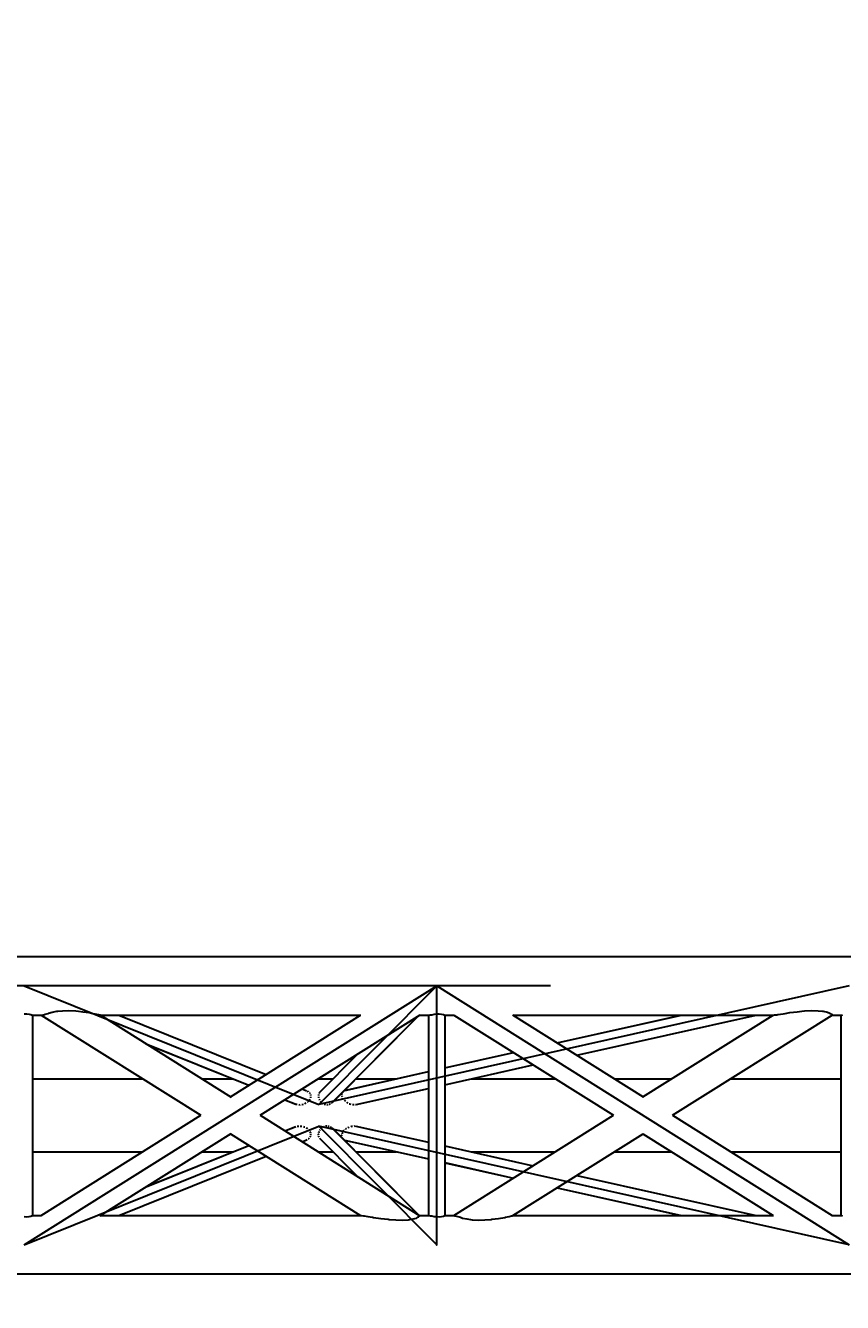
# Model space of a CAD drawing. Header units: millimetres. Extents: x 150209.93 to 150215.05, y 136675.65 to 136679.93.
# Drawn here: x 150214.1946 to 150214.3082, y 136677.7688 to 136677.9464 of the extents above; entities that cross this region are included whole.
import ezdxf

# ---------------------------------------------------------------- set-up
doc = ezdxf.new("R2010")
doc.units = ezdxf.units.MM
doc.header["$LTSCALE"] = 0.25
doc.linetypes.add('CENTER', pattern=[50.8, 31.75, -6.35, 6.35, -6.35])
doc.linetypes.add('XKITLINE00', pattern=[0])
doc.styles.add('ROMANS', font='romans.shx')
doc.dimstyles.new('MD300', dxfattribs={"dimtxt": 2.5, "dimasz": 2.5, "dimexe": 1, "dimexo": 1, "dimgap": 0.5, "dimtad": 1, "dimdec": 1, "dimlfac": 50, "dimrnd": 0.5, "dimdsep": 46, "dimtxsty": 'ROMANS', "dimcen": 1, "dimclrd": 146, "dimclre": 146, "dimclrt": 30, "dimadec": 1, "dimazin": 2, "dimtfac": 1, "dimtdec": 1, "dimtmove": 0, "dimatfit": 1, "dimfxl": 1, "dimtolj": 1, "dimtzin": 0, "dimlwd": -1, "dimlwe": -1, "dimarcsym": 0})

# ---------------------------------------------------------------- blocks, each defined once
blk = doc.blocks.new('çatıı')
at = {"color": 8, "linetype": 'XKITLINE00'}
for p, q in [((26261.35, 10930.57), (27695.34, 10930.57)), ((26346.23, 10891.25), (26348.81, 10892.01)), ((26348.81, 10892.01), (26352.21, 10892.57)), ((26352.21, 10892.57), (26352.72, 10892.61)), ((26352.72, 10892.61), (26356.04, 10893.02)), ((26356.04, 10893.02), (26360.49, 10893.12)), ((26360.49, 10893.12), (26365.37, 10892.83)), ((26365.37, 10892.83), (26367.11, 10892.61)), ((26367.11, 10892.61), (26370.19, 10892.32)), ((26370.19, 10892.32), (26374.65, 10891.66)), ((26374.65, 10891.66), (26377.24, 10891.1)), ((26858.54, 10891.1), (26861.69, 10891.66)), ((26861.69, 10891.66), (26866.81, 10892.32)), ((26866.81, 10892.32), (26870.19, 10892.61)), ((26870.19, 10892.61), (26872.08, 10892.83)), ((26872.08, 10892.83), (26877.14, 10893.12)), ((26877.14, 10893.12), (26881.53, 10893.02)), ((26881.53, 10893.02), (26884.57, 10892.61)), ((26884.57, 10892.61), (26885.04, 10892.57)), ((26885.04, 10892.57), (26887.88, 10892.01)), ((26887.88, 10892.01), (26889.7, 10891.25)), ((26329.46, 10890.72), (26331.22, 10890.76)), ((26331.22, 10890.76), (26332.81, 10890.65)), ((26332.81, 10890.65), (26334.07, 10890.4)), ((26334.07, 10890.4), (26334.55, 10890.18)), ((26334.55, 10890.18), (26334.88, 10890.14)), ((26334.88, 10890.14), (26335.16, 10889.99)), ((26335.16, 10890.09), (26335.16, 10750.46)), ((26335.16, 10889.99), (26335.16, 10750.56)), ((26335.16, 10889.97), (26341.84, 10889.97)), ((26341.23, 10889.97), (26452.28, 10820.27)), ((26341.32, 10889.97), (26341.62, 10889.87)), ((26341.62, 10889.93), (26342.61, 10890.14)), ((26341.62, 10889.93), (26341.62, 10889.87)), ((26342.61, 10890.14), (26343.06, 10890.18)), ((26343.06, 10890.18), (26344.07, 10890.65)), ((26344.07, 10890.65), (26345.98, 10891.1)), ((26345.98, 10891.1), (26346.23, 10891.25)), ((26377.24, 10891.1), (26378.43, 10890.93)), ((26378.43, 10890.93), (26381.05, 10890.36)), ((26381.05, 10890.36), (26381.53, 10890.18)), ((26381.53, 10890.18), (26382.29, 10890.04)), ((26382.29, 10890.04), (26473.35, 10832.88)), ((26382.38, 10889.97), (26563.57, 10889.97)), ((26395.13, 10889.97), (26497.59, 10848.71)), ((26472.86, 10833.19), (26563.33, 10889.97)), ((26493.44, 10820.27), (26604.75, 10890.14)), ((26603.35, 10889.26), (26543.21, 10828.7)), ((26603.43, 10889.31), (26544.04, 10829.51)), ((26604.49, 10889.97), (26610.77, 10889.97)), ((26610.56, 10889.97), (26610.56, 10750.57)), ((26610.56, 10889.97), (26610.56, 10750.57)), ((26610.59, 10889.97), (26610.77, 10889.87)), ((26610.77, 10889.87), (26610.84, 10889.91)), ((26610.84, 10889.91), (26611.65, 10890.07)), ((26611.65, 10890.07), (26612.78, 10890.18)), ((26612.78, 10890.18), (26612.91, 10890.23)), ((26612.91, 10890.23), (26614.5, 10890.54)), ((26614.5, 10890.54), (26616.26, 10890.72)), ((26616.26, 10890.72), (26618.02, 10890.76)), ((26618.02, 10890.76), (26619.61, 10890.65)), ((26619.61, 10890.65), (26620.87, 10890.4)), ((26620.87, 10890.4), (26621.34, 10890.18)), ((26621.34, 10890.18), (26621.68, 10890.14)), ((26621.68, 10890.14), (26621.96, 10889.99)), ((26621.96, 10890.09), (26621.96, 10750.46)), ((26621.96, 10889.99), (26621.96, 10750.56)), ((26621.96, 10889.97), (26628.26, 10889.97)), ((26628.05, 10889.97), (26739.11, 10820.27)), ((26669.07, 10890.03), (26759.86, 10833.04)), ((26669.15, 10889.97), (26850.76, 10889.97)), ((26699.95, 10870.64), (26786.34, 10889.97)), ((26699.98, 10870.63), (26786.44, 10889.97)), ((26713.6, 10862.07), (26838.3, 10889.97)), ((26759.66, 10833.17), (26850.09, 10889.93)), ((26780.21, 10820.27), (26891.18, 10889.93)), ((26850.09, 10889.93), (26850.2, 10889.97)), ((26850.09, 10889.93), (26850.21, 10889.87)), ((26850.21, 10889.87), (26851.09, 10890.04)), ((26851.09, 10890.04), (26852.64, 10890.18)), ((26852.64, 10890.18), (26853.42, 10890.36)), ((26853.42, 10890.36), (26857.06, 10890.93)), ((26857.06, 10890.93), (26858.54, 10891.1)), ((26889.7, 10891.25), (26889.81, 10891.1)), ((26889.81, 10891.1), (26890.92, 10890.65)), ((26890.92, 10890.65), (26891.12, 10890.18)), ((26891.12, 10890.18), (26891.32, 10890.14)), ((26891.32, 10890.14), (26891.18, 10889.93)), ((26891.22, 10889.97), (26897.56, 10889.97)), ((26897.35, 10889.97), (26897.35, 10750.57)), ((26897.35, 10889.97), (26897.35, 10750.57)), ((26897.38, 10889.97), (26897.56, 10889.87)), ((26897.56, 10889.87), (26897.63, 10889.91)), ((26897.63, 10889.91), (26898.44, 10890.07)), ((26414.08, 10870.08), (26485.69, 10841.24)), ((26414.21, 10870), (26485.66, 10841.23)), ((26560.98, 10862.66), (26534.73, 10836.24)), ((26621.96, 10853.19), (26669.65, 10863.87)), ((26621.96, 10853.17), (26669.68, 10863.85)), ((26552.03, 10837.53), (26610.56, 10850.62)), ((26553.45, 10837.87), (26610.56, 10850.64)), ((26621.96, 10841.57), (26683.31, 10855.3)), ((26335.16, 10845.67), (26411.81, 10845.67)), ((26452.97, 10845.67), (26474.62, 10845.67)), ((26522.66, 10838.62), (26525.72, 10837.38)), ((26533.91, 10845.67), (26544.1, 10845.67)), ((26560.09, 10845.67), (26588.35, 10845.67)), ((26560.17, 10827.75), (26610.56, 10839.02)), ((26640.3, 10845.67), (26698.64, 10845.67)), ((26739.74, 10845.67), (26779.58, 10845.67)), ((26820.68, 10845.67), (26897.35, 10845.67)), ((26510.73, 10831.13), (26517.86, 10828.26)), ((26510.76, 10831.15), (26518.39, 10828.07)), ((26526.2, 10837.09), (26526.8, 10836.8)), ((26526.34, 10829.41), (26526.58, 10829.56)), ((26526.88, 10829.94), (26526.58, 10829.56)), ((26526.8, 10836.8), (26526.84, 10836.76)), ((26526.84, 10836.76), (26526.95, 10836.65)), ((26527.02, 10830.09), (26526.88, 10829.94)), ((26527.56, 10836.05), (26528, 10835.62)), ((26527.84, 10830.97), (26527.66, 10830.78)), ((26528.08, 10831.56), (26527.84, 10830.97)), ((26528, 10835.62), (26528.07, 10835.42)), ((26528.35, 10834.7), (26528.55, 10834.17)), ((26528.51, 10832.57), (26528.42, 10832.35)), ((26528.5, 10833.16), (26528.51, 10832.57)), ((26528.55, 10834.17), (26528.53, 10833.96)), ((26533.96, 10833.19), (26533.95, 10832.97)), ((26533.95, 10832.97), (26534.12, 10832.38)), ((26534.06, 10834.73), (26533.98, 10834.54)), ((26533.98, 10834.54), (26533.98, 10833.98)), ((26534.53, 10835.94), (26534.33, 10835.43)), ((26534.35, 10831.58), (26534.41, 10831.36)), ((26534.41, 10831.36), (26534.77, 10830.82)), ((26534.67, 10836.09), (26534.53, 10835.94)), ((26535.25, 10830.1), (26535.35, 10829.94)), ((26535.35, 10829.94), (26535.37, 10829.9)), ((26535.37, 10829.9), (26535.86, 10829.46)), ((26550.12, 10835.35), (26550.04, 10835.17)), ((26550.04, 10835.17), (26550.11, 10834.62)), ((26550.19, 10833.88), (26550.22, 10833.67)), ((26550.22, 10833.67), (26550.31, 10833.51)), ((26550.31, 10833.51), (26550.46, 10833.08)), ((26550.76, 10832.27), (26550.84, 10832.04)), ((26550.84, 10832.04), (26551.29, 10831.48)), ((26551.9, 10837.42), (26551.97, 10837.44)), ((26551.91, 10830.71), (26552.08, 10830.5)), ((26552.08, 10830.5), (26552.74, 10830.02)), ((26553.1, 10837.77), (26553.45, 10837.87)), ((26553.52, 10829.35), (26553.73, 10829.17)), ((26553.73, 10829.17), (26554.46, 10828.81)), ((26341.23, 10750.57), (26452.28, 10820.27)), ((26493.44, 10820.27), (26604.59, 10750.51)), ((26518.39, 10828.07), (26519.2, 10827.93)), ((26520.28, 10827.73), (26520.58, 10827.67)), ((26520.58, 10827.67), (26521.4, 10827.72)), ((26522.51, 10827.79), (26522.81, 10827.81)), ((26522.81, 10827.81), (26523.57, 10828.05)), ((26524.6, 10828.37), (26524.88, 10828.46)), ((26524.88, 10828.46), (26525.5, 10828.86)), ((26536.51, 10828.86), (26536.69, 10828.69)), ((26536.69, 10828.69), (26537.28, 10828.41)), ((26538.08, 10828.03), (26538.3, 10827.92)), ((26538.3, 10827.92), (26538.93, 10827.82)), ((26539.79, 10827.69), (26540.03, 10827.66)), ((26540.03, 10827.66), (26540.65, 10827.76)), ((26541.49, 10827.89), (26541.72, 10827.93)), ((26541.72, 10827.93), (26542.26, 10828.21)), ((26543, 10828.6), (26543.21, 10828.7)), ((26555.44, 10828.33), (26555.71, 10828.2)), ((26555.71, 10828.2), (26556.53, 10828.02)), ((26557.63, 10827.77), (26557.93, 10827.71)), ((26557.93, 10827.71), (26558.75, 10827.72)), ((26559.86, 10827.74), (26560.17, 10827.75)), ((26628.13, 10750.62), (26739.11, 10820.27)), ((26780.21, 10820.27), (26891.34, 10750.52)), ((26510.73, 10809.42), (26517.84, 10812.28)), ((26510.76, 10809.4), (26518.41, 10812.48)), ((26517.84, 10812.28), (26518.03, 10812.33)), ((26519.2, 10812.62), (26519.98, 10812.82)), ((26519.98, 10812.82), (26520.28, 10812.82)), ((26521.4, 10812.83), (26522.22, 10812.83)), ((26522.22, 10812.83), (26522.51, 10812.76)), ((26523.57, 10812.5), (26524.35, 10812.31)), ((26524.35, 10812.31), (26524.6, 10812.18)), ((26525.5, 10811.69), (26526.17, 10811.32)), ((26536.3, 10811.57), (26535.86, 10811.09)), ((26536.3, 10811.57), (26536.51, 10811.69)), ((26537.28, 10812.14), (26537.84, 10812.47)), ((26537.84, 10812.47), (26538.08, 10812.52)), ((26538.93, 10812.72), (26539.56, 10812.87)), ((26539.56, 10812.87), (26539.79, 10812.86)), ((26540.65, 10812.79), (26541.28, 10812.75)), ((26541.28, 10812.75), (26541.49, 10812.66)), ((26542.26, 10812.34), (26542.84, 10812.1)), ((26542.84, 10812.1), (26543, 10811.95)), ((26543.19, 10811.86), (26603.35, 10751.29)), ((26554.46, 10811.74), (26555.15, 10812.14)), ((26555.15, 10812.14), (26555.44, 10812.22)), ((26556.53, 10812.53), (26557.32, 10812.76)), ((26557.32, 10812.76), (26557.63, 10812.78)), ((26558.75, 10812.83), (26559.58, 10812.87)), ((26559.58, 10812.87), (26559.86, 10812.81)), ((26560.12, 10812.82), (26610.56, 10801.53)), ((26382.13, 10750.41), (26473.35, 10807.67)), ((26472.86, 10807.36), (26563.33, 10750.57)), ((26522.66, 10801.93), (26525.65, 10803.14)), ((26525.65, 10803.14), (26526.2, 10803.46)), ((26526.17, 10811.32), (26526.34, 10811.14)), ((26526.95, 10803.9), (26527.17, 10804.03)), ((26527.02, 10810.46), (26527.55, 10809.98)), ((26527.56, 10804.5), (26527.17, 10804.03)), ((26527.55, 10809.98), (26527.66, 10809.77)), ((26528.21, 10805.3), (26528.07, 10805.13)), ((26528.08, 10808.99), (26528.39, 10808.42)), ((26528.35, 10805.85), (26528.21, 10805.3)), ((26528.39, 10808.42), (26528.42, 10808.2)), ((26528.5, 10807.38), (26528.53, 10807.04)), ((26528.53, 10807.04), (26528.58, 10806.8)), ((26528.58, 10806.8), (26528.53, 10806.59)), ((26533.96, 10807.36), (26533.92, 10807.13)), ((26533.92, 10807.13), (26533.93, 10807.04)), ((26533.93, 10807.04), (26533.98, 10806.57)), ((26534.06, 10805.82), (26534.08, 10805.61)), ((26534.08, 10805.61), (26534.33, 10805.12)), ((26534.24, 10808.77), (26534.12, 10808.17)), ((26534.35, 10808.97), (26534.24, 10808.77)), ((26534.66, 10804.48), (26534.77, 10804.28)), ((26535.07, 10810.28), (26534.77, 10809.73)), ((26534.77, 10804.28), (26560.98, 10777.89)), ((26535.07, 10810.28), (26535.25, 10810.45)), ((26543.82, 10811.23), (26544.08, 10811)), ((26544.08, 10811), (26603.43, 10751.24)), ((26550.19, 10806.67), (26550.1, 10806.46)), ((26550.1, 10806.46), (26550.11, 10805.92)), ((26550.12, 10805.2), (26550.13, 10805)), ((26550.13, 10805), (26550.29, 10804.75)), ((26550.61, 10808.07), (26550.46, 10807.47)), ((26550.76, 10808.28), (26550.61, 10808.07)), ((26551.69, 10809.65), (26551.29, 10809.07)), ((26551.69, 10809.65), (26551.91, 10809.84)), ((26551.97, 10803.11), (26552.14, 10803)), ((26552.14, 10803), (26610.56, 10789.93)), ((26552.74, 10810.53), (26552.83, 10810.61)), ((26553.27, 10811.05), (26552.83, 10810.61)), ((26553.27, 10811.05), (26553.52, 10811.2)), ((26553.38, 10802.7), (26610.56, 10789.91)), ((26669.23, 10750.62), (26759.86, 10807.51)), ((26759.66, 10807.38), (26850.16, 10750.57)), ((26335.16, 10794.87), (26411.81, 10794.87)), ((26414.08, 10770.47), (26485.69, 10799.31)), ((26414.21, 10770.55), (26485.66, 10799.32)), ((26452.97, 10794.87), (26474.62, 10794.87)), ((26533.91, 10794.87), (26544.1, 10794.87)), ((26560.09, 10794.87), (26588.35, 10794.87)), ((26621.96, 10798.98), (26683.31, 10785.25)), ((26640.3, 10794.87), (26698.64, 10794.87)), ((26739.74, 10794.87), (26779.58, 10794.87)), ((26820.68, 10794.87), (26897.35, 10794.87)), ((26395.13, 10750.57), (26497.59, 10791.84)), ((26621.96, 10787.38), (26669.68, 10776.7)), ((26621.96, 10787.35), (26669.65, 10776.68)), ((26713.6, 10778.47), (26838.3, 10750.57)), ((26699.95, 10769.9), (26786.34, 10750.57)), ((26699.98, 10769.92), (26786.44, 10750.57)), ((26329.46, 10749.83), (26331.22, 10749.79)), ((26331.22, 10749.79), (26332.81, 10749.9)), ((26332.81, 10749.9), (26334.07, 10750.15)), ((26334.07, 10750.15), (26334.55, 10750.36)), ((26334.55, 10750.36), (26334.88, 10750.41)), ((26334.88, 10750.41), (26335.16, 10750.56)), ((26335.16, 10750.57), (26341.46, 10750.57)), ((26382.38, 10750.57), (26563.94, 10750.57)), ((26563.41, 10750.67), (26563.42, 10750.57)), ((26563.41, 10750.67), (26563.58, 10750.62)), ((26563.58, 10750.62), (26565.24, 10750.41)), ((26565.24, 10750.41), (26565.83, 10750.36)), ((26565.83, 10750.36), (26568.34, 10749.9)), ((26568.34, 10749.9), (26571.68, 10749.44)), ((26571.68, 10749.44), (26572.41, 10749.3)), ((26572.41, 10749.3), (26577.42, 10748.53)), ((26602.12, 10748.89), (26602.95, 10749.44)), ((26602.95, 10749.44), (26603.59, 10749.62)), ((26603.59, 10749.62), (26604.39, 10750.19)), ((26604.31, 10750.36), (26604.59, 10750.51)), ((26604.31, 10750.36), (26604.39, 10750.19)), ((26604.49, 10750.57), (26610.77, 10750.57)), ((26610.59, 10750.57), (26610.77, 10750.67)), ((26610.77, 10750.67), (26610.84, 10750.64)), ((26610.84, 10750.64), (26611.65, 10750.48)), ((26611.65, 10750.48), (26612.78, 10750.36)), ((26612.78, 10750.36), (26612.91, 10750.32)), ((26612.91, 10750.32), (26614.5, 10750.01)), ((26614.5, 10750.01), (26616.26, 10749.83)), ((26616.26, 10749.83), (26618.02, 10749.79)), ((26618.02, 10749.79), (26619.61, 10749.9)), ((26619.61, 10749.9), (26620.87, 10750.15)), ((26620.87, 10750.15), (26621.34, 10750.36)), ((26621.34, 10750.36), (26621.68, 10750.41)), ((26621.68, 10750.41), (26621.96, 10750.56)), ((26621.96, 10750.57), (26628.65, 10750.57)), ((26628.13, 10750.62), (26628.1, 10750.57)), ((26628.13, 10750.62), (26628.42, 10750.67)), ((26628.42, 10750.67), (26628.79, 10750.51)), ((26628.79, 10750.51), (26629.87, 10750.36)), ((26629.87, 10750.36), (26630.09, 10750.19)), ((26630.09, 10750.19), (26631.89, 10749.62)), ((26631.89, 10749.62), (26632.83, 10749.44)), ((26632.83, 10749.44), (26634.22, 10748.89)), ((26659.27, 10748.53), (26663.52, 10749.3)), ((26663.52, 10749.3), (26664.1, 10749.44)), ((26664.1, 10749.44), (26666.65, 10749.9)), ((26666.65, 10749.9), (26668.34, 10750.36)), ((26668.34, 10750.36), (26668.69, 10750.41)), ((26668.69, 10750.41), (26669.23, 10750.62)), ((26669.11, 10750.57), (26850.37, 10750.57)), ((26891.26, 10750.57), (26897.56, 10750.57)), ((26897.38, 10750.57), (26897.56, 10750.67)), ((26897.56, 10750.67), (26897.63, 10750.64)), ((26897.63, 10750.64), (26898.44, 10750.48)), ((26577.42, 10748.53), (26582.59, 10747.98)), ((26582.59, 10747.98), (26583.22, 10747.94)), ((26583.22, 10747.94), (26587.87, 10747.53)), ((26587.87, 10747.53), (26592.63, 10747.43)), ((26592.63, 10747.43), (26596.58, 10747.72)), ((26596.58, 10747.72), (26597.61, 10747.94)), ((26597.61, 10747.94), (26599.78, 10748.23)), ((26599.78, 10748.23), (26602.12, 10748.89)), ((26634.22, 10748.89), (26637.23, 10748.23)), ((26637.23, 10748.23), (26639.69, 10747.94)), ((26639.69, 10747.94), (26640.86, 10747.72)), ((26640.86, 10747.72), (26645.01, 10747.43)), ((26645.01, 10747.43), (26649.7, 10747.53)), ((26649.7, 10747.53), (26654.07, 10747.94)), ((26654.07, 10747.94), (26654.67, 10747.98)), ((26654.67, 10747.98), (26659.27, 10748.53)), ((26261.35, 10709.97), (27695.34, 10709.97))]:
    blk.add_line(p, q, dxfattribs=at)
at = {"color": 8, "linetype": 'CENTER'}
for p, q in [((27695.34, 10910.27), (26261.35, 10910.27)), ((26329.46, 10910.27), (26534.32, 10827.77)), ((26329.46, 10730.27), (26616.26, 10910.27)), ((26903.05, 10910.27), (26534.32, 10827.77)), ((26616.26, 10910.27), (26534.32, 10827.77)), ((26616.26, 10910.27), (26903.05, 10730.27)), ((26616.26, 10730.27), (26616.26, 10910.27)), ((26329.46, 10730.27), (26534.32, 10812.77)), ((26616.26, 10730.27), (26534.32, 10812.77)), ((26903.05, 10730.27), (26534.32, 10812.77))]:
    blk.add_line(p, q, dxfattribs=at)
at = {"color": 8, "linetype": 'XKITLINE00'}
for centre in [(26616.26, 10910.27), (26616.26, 10910.27), (26616.26, 10910.27), (26616.26, 10910.27), (26534.32, 10827.77), (26534.32, 10827.77), (26534.32, 10827.77), (26534.32, 10812.77), (26534.32, 10812.77), (26534.32, 10812.77), (26616.26, 10730.27), (26616.26, 10730.27)]:
    blk.add_circle(centre, 0.05, dxfattribs=at)
blk = doc.blocks.new('*D8')
at = {"color": 146, "transparency": 16777216}
for p, q in [((150214.91743, 136678.24692), (150215.05387, 136678.24692)), ((150214.05387, 136678.21692), (150214.05387, 136677.37684)), ((150214.91743, 136677.34684), (150215.05387, 136677.34684))]:
    blk.add_line(p, q, dxfattribs=at)
for points in [[(150214.04887, 136678.21692), (150214.05887, 136678.21692), (150214.05387, 136678.24692)], [(150214.04887, 136677.37684), (150214.05887, 136677.37684), (150214.05387, 136677.34684)]]:
    blk.add_solid(points, dxfattribs=at)
at = {"layer": 'DEFPOINTS', "color": 0, "transparency": 16777216}
for p in [(150213.91743, 136678.24692), (150213.91743, 136677.34684), (150214.05387, 136677.34684)]:
    blk.add_point(p, dxfattribs=at)
at = {"color": 30, "transparency": 16777216, "insert": (150214.02887, 136677.79688), "char_height": 0.03, "attachment_point": 5, "rotation": 90, "style": 'ROMANS'}
blk.add_mtext('\\A1;45', dxfattribs=at)

msp = doc.modelspace()

# ---------------------------------------------------------------- block references
at = {"xscale": 0.0002000170049888334, "yscale": 0.0002000170049888334, "zscale": 0.0002000170049888334}
msp.add_blockref('çatıı', (150208.92807, 136675.63059), dxfattribs=at)

# ---------------------------------------------------------------- dimensions: what is measured, and where the dimension line sits
dim = msp.add_aligned_dim(p1=(150213.91743, 136678.24692), p2=(150213.91743, 136677.34684), distance=0.13644, dimstyle='MD300', override={"dimtxt": 0.03, "dimasz": 0.03, "dimgap": 0.01})
dim.commit()
dim.dimension.update_dxf_attribs({"geometry": '*D8', "text_midpoint": (150214.02887, 136677.79688)})

doc.saveas('drawing.dxf')
